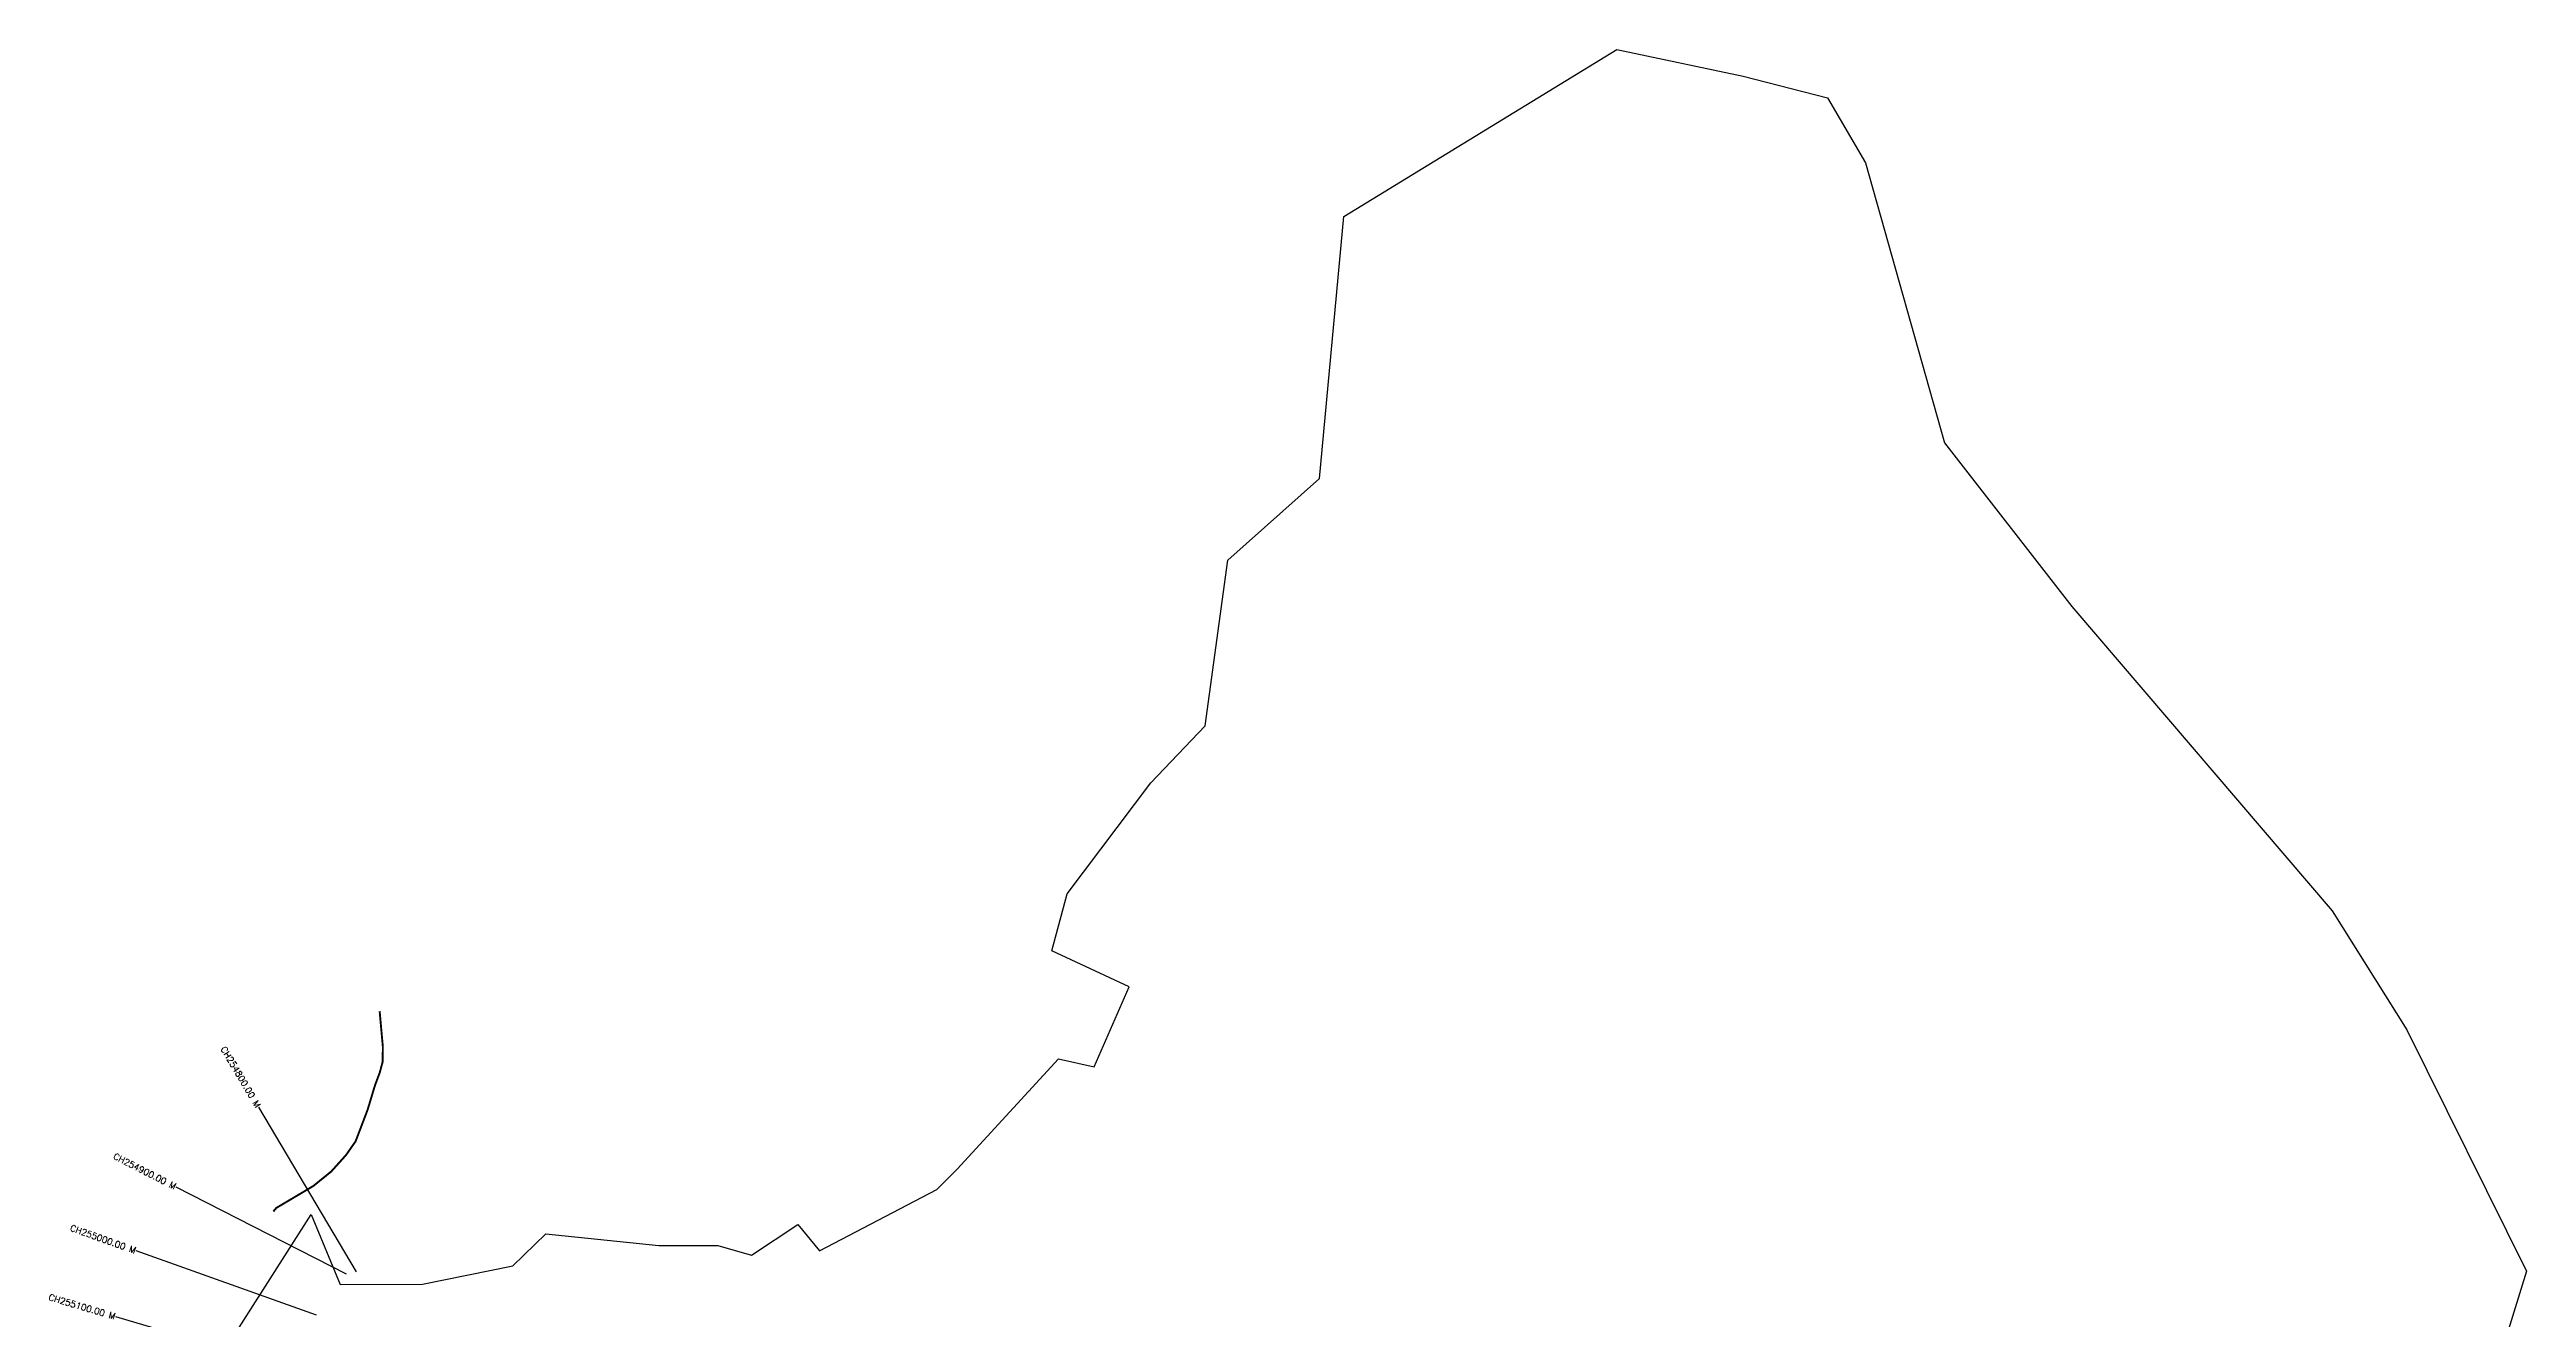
# Model space of a CAD drawing. Header units: metres. Extents: x 278426 to 282310, y 2036707 to 2040978.
# Drawn here: x 278426 to 282310, y 2038987 to 2040978 of the extents above; entities that cross this region are included whole.
import ezdxf
from ezdxf.enums import TextEntityAlignment as Align

# ---------------------------------------------------------------- set-up
doc = ezdxf.new("R2010")
doc.units = ezdxf.units.M
for name, color, linetype in [('CS', 134, 'Continuous'), ('CSMark', 6, 'Continuous'), ('NATURALLY PROTECTED', 3, 'Continuous'), ('village', 3, 'Continuous')]:
    doc.layers.add(name, color=color, linetype=linetype)
doc.styles.get("Standard").update_dxf_attribs({"font": 'simplex.shx'})

msp = doc.modelspace()

# ---------------------------------------------------------------- linework, layer by layer
at = {"color": 3, "flags": 128}
msp.add_lwpolyline([(280883.6, 2040978.2), (281081.7, 2040936.5)], dxfattribs=at)
at = {"layer": 'CS'}
for p, q in [((278907, 2039062.1), (278753.7, 2039320)), ((278891.5, 2039058), (278624.2, 2039194.4)), ((278844.2, 2038993.9), (278561.6, 2039094.7)), ((278817.4, 2038906.3), (278529.7, 2038991.5))]:
    msp.add_line(p, q, dxfattribs=at)
at = {"layer": 'NATURALLY PROTECTED', "color": 2, "const_width": 3, "flags": 128}
msp.add_lwpolyline([(278943.4, 2039470.5), (278948.4, 2039415), (278948.2, 2039391.5), (278943.6, 2039374.4), (278936.1, 2039354.3), (278924.5, 2039315.9), (278905.7, 2039266.5), (278890.7, 2039245), (278867.3, 2039219), (278839.3, 2039196.4), (278809, 2039178.4), (278781.4, 2039162.1), (278776.6, 2039156.4)], dxfattribs=at)
at = {"layer": 'village', "color": 3}
for points in [[(278835.8, 2039152, 0), (278881.7, 2039042.2, 0), (279010.5, 2039042.6, 0), (279152.3, 2039071.2, 0), (279204.2, 2039121.4, 0), (279381.4, 2039103, 0), (279474, 2039103.1, 0), (279526.6, 2039088, 0), (279599.2, 2039136.1, 0), (279633.3, 2039094.7, 0), (279817.2, 2039191.2, 0), (279849.1, 2039222.9, 0), (280007.9, 2039395.9, 0), (280064, 2039383.5, 0), (280119.1, 2039508.5, 0), (279997.4, 2039565.1, 0), (280021.6, 2039654.7, 0), (280152.8, 2039828.5, 0), (280238.1, 2039917.8, 0), (280273.7, 2040177.9, 0), (280417.4, 2040305.6, 0), (280455.4, 2040716.4, 0), (280883.6, 2040978.2, 0)], [(281081.7, 2040936.5, 0), (281214.3, 2040902.4, 0), (281273.7, 2040800.8, 0), (281397.5, 2040361.5, 0), (281597.1, 2040105.1, 0), (282005.7, 2039627.8, 0), (282122.5, 2039441.5, 0), (282310.3, 2039062.8, 0), (282279.5, 2038962.9, 0)], [(278703.7, 2038944.2, 0), (278835.8, 2039152, 0)]]:
    msp.add_polyline3d(points, dxfattribs=at)

# ---------------------------------------------------------------- texts
at = {"layer": 'CSMark'}
for s, rotation, p in [('CH254800.00 M', 300.7347, (278753.2, 2039320.8)), ('CH254900.00 M', 332.962, (278623.4, 2039194.9)), ('CH255000.00 M', 340.3826, (278560.7, 2039095)), ('CH255100.00 M', 343.5039, (278528.7, 2038991.8))]:
    msp.add_text(s, height=10, rotation=rotation, dxfattribs=at).set_placement(p, align=Align.MIDDLE_RIGHT)

doc.saveas('drawing.dxf')
